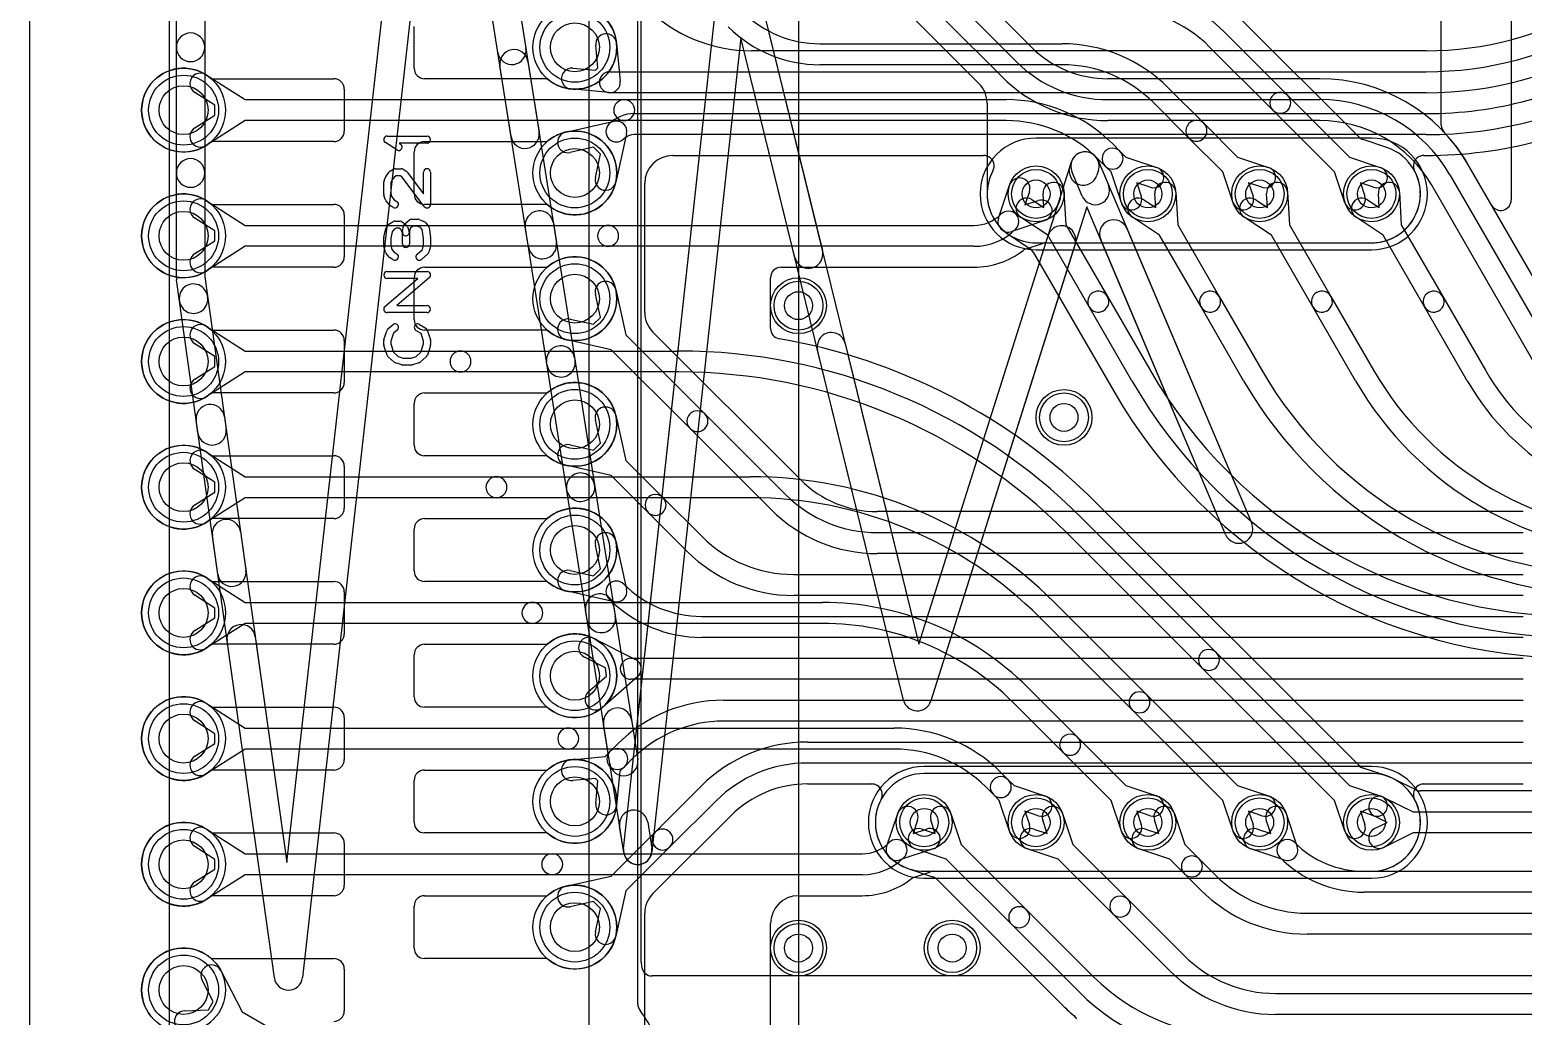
# Model space of a CAD drawing. Extents: x 0 to 57.3, y -1 to 20.5.
# Drawn here: x 0 to 10.69, y 4.41 to 11.47 of the extents above; entities that cross this region are included whole.
import ezdxf

# ---------------------------------------------------------------- set-up
doc = ezdxf.new("R2010")
doc.units = 0
for name, color, linetype in [('Hole', 1, 'CONTINUOUS'), ('L1', 3, 'CONTINUOUS'), ('L2', 3, 'CONTINUOUS'), ('L3', 3, 'CONTINUOUS'), ('L4', 3, 'CONTINUOUS'), ('Outline', 7, 'CONTINUOUS'), ('PartsArea-A', 111, 'CONTINUOUS'), ('PartsArea-B', 111, 'CONTINUOUS'), ('PartsSilk-A', 221, 'CONTINUOUS'), ('PartsSilk-B', 221, 'CONTINUOUS'), ('Resist-A', 2, 'CONTINUOUS'), ('Resist-B', 2, 'CONTINUOUS'), ('Silk-B', 140, 'CONTINUOUS')]:
    doc.layers.add(name, color=color, linetype=linetype)

msp = doc.modelspace()

# ---------------------------------------------------------------- linework, layer by layer
at = {"layer": 'Hole'}
for centre, radius in [((3.9, 11.35), 0.175), ((1.1, 10.9), 0.175), ((3.9, 10.45), 0.175), ((7.2, 10.3), 0.1), ((8, 10.3), 0.1), ((8.8, 10.3), 0.1), ((9.6, 10.3), 0.1), ((1.1, 10), 0.175), ((3.9, 9.55), 0.175), ((5.5, 9.5), 0.1), ((1.1, 9.1), 0.175), ((3.9, 8.65), 0.175), ((7.4, 8.7), 0.1), ((1.1, 8.2), 0.175), ((3.9, 7.75), 0.175), ((1.1, 7.3), 0.175), ((3.9, 6.85), 0.175), ((1.1, 6.4), 0.175), ((3.9, 5.95), 0.175), ((6.4, 5.8), 0.1), ((7.2, 5.8), 0.1), ((8, 5.8), 0.1), ((8.8, 5.8), 0.1), ((9.6, 5.8), 0.1), ((1.1, 5.5), 0.175), ((3.9, 5.05), 0.175), ((5.5, 4.9), 0.1), ((6.6, 4.9), 0.1), ((1.1, 4.6), 0.175)]:
    msp.add_circle(centre, radius, dxfattribs=at)
at = {"layer": 'L1'}
for p, q in [((2.75, 11.2), (2.75, 11.5)), ((4.06483, 11.20247), (4.04931, 11.36431)), ((4.19863, 11.37863), (4.22466, 11.10716)), ((9.99121, 11.325), (5.16421, 11.325)), ((1.29843, 11.125), (2.175, 11.125)), ((3.70157, 11.125), (2.825, 11.125)), ((3.88569, 11.20069), (4.04753, 11.18517)), ((4.04753, 11.18517), (4.06483, 11.20247)), ((4.15, 11.175), (9.99138, 11.175)), ((2.25, 11.05), (2.25, 10.75)), ((4.14284, 11.02534), (3.87137, 11.05137)), ((9.99138, 11.025), (4.15, 11.025)), ((3.83453, 10.74277), (4.18061, 10.82017)), ((4.32498, 10.875), (9.99139, 10.875)), ((4.27017, 10.73061), (4.19277, 10.38453)), ((9.99139, 10.725), (4.32498, 10.725)), ((2.175, 10.675), (1.29843, 10.675)), ((2.75, 10.3), (2.75, 10.6)), ((2.825, 10.675), (3.70157, 10.675)), ((4.03412, 10.63371), (3.86727, 10.59639)), ((4.08371, 10.58412), (4.03412, 10.63371)), ((4.04639, 10.41727), (4.08371, 10.58412)), ((4.6, 10.57496), (6.82493, 10.57496)), ((9.97507, 10.57496), (9.99139, 10.57496)), ((4.4, 9.4511), (4.4, 10.37496)), ((1.29843, 10.225), (2.175, 10.225)), ((3.70157, 10.225), (2.825, 10.225)), ((2.25, 10.15), (2.25, 9.85)), ((7.2, 9.94996), (9.6, 9.94996)), ((2.175, 9.775), (1.29843, 9.775)), ((2.825, 9.775), (3.70157, 9.775)), ((2.75, 9.4), (2.75, 9.7)), ((4.08371, 9.41588), (4.04639, 9.58273)), ((4.19277, 9.61547), (4.26542, 9.29064)), ((3.86727, 9.40361), (4.03412, 9.36629)), ((4.03412, 9.36629), (4.08371, 9.41588)), ((1.29843, 9.325), (2.175, 9.325)), ((3.70157, 9.325), (2.825, 9.325)), ((5.51624, 8.25202), (4.45858, 9.30968)), ((2.25, 9.25), (2.25, 8.95)), ((4.15935, 9.18458), (3.83453, 9.25723)), ((4.26542, 9.29064), (4.83007, 8.72598)), ((4.72401, 8.61992), (4.15935, 9.18458)), ((2.175, 8.875), (1.29843, 8.875)), ((2.825, 8.875), (3.70157, 8.875)), ((2.75, 8.5), (2.75, 8.8)), ((4.08371, 8.51588), (4.04639, 8.68273)), ((4.19277, 8.71547), (4.26542, 8.39064)), ((4.83007, 8.72598), (5.41014, 8.14592)), ((5.30408, 8.03985), (4.72401, 8.61992)), ((3.86727, 8.50361), (4.03412, 8.46629)), ((4.03412, 8.46629), (4.08371, 8.51588)), ((1.29843, 8.425), (2.175, 8.425)), ((2.25, 8.35), (2.25, 8.05)), ((3.70157, 8.425), (2.825, 8.425)), ((4.15935, 8.28458), (3.83453, 8.35723)), ((4.26542, 8.39064), (4.53007, 8.12598)), ((4.42401, 8.01992), (4.15935, 8.28458)), ((4.53007, 8.12598), (4.81014, 7.84592)), ((4.70408, 7.73985), (4.42401, 8.01992)), ((10.68543, 8.02504), (6.06421, 8.02504)), ((2.175, 7.975), (1.29843, 7.975)), ((2.825, 7.975), (3.70157, 7.975)), ((2.75, 7.6), (2.75, 7.9)), ((4.19277, 7.81547), (4.27017, 7.46939)), ((6.06421, 7.875), (10.68543, 7.875)), ((4.08371, 7.61588), (4.04639, 7.78273)), ((10.68543, 7.725), (6.06421, 7.725)), ((3.86727, 7.60361), (4.03412, 7.56629)), ((4.03412, 7.56629), (4.08371, 7.61588)), ((1.29843, 7.525), (2.175, 7.525)), ((3.70157, 7.525), (2.825, 7.525)), ((5.46421, 7.575), (10.68545, 7.575)), ((2.25, 7.45), (2.25, 7.15)), ((4.18061, 7.37983), (3.83453, 7.45723)), ((10.68545, 7.425), (5.46421, 7.425)), ((4.80781, 7.275), (10.68542, 7.275)), ((2.175, 7.075), (1.29843, 7.075)), ((2.825, 7.075), (3.70157, 7.075)), ((4.03529, 7.11776), (4.33382, 6.96694)), ((10.68542, 7.125), (4.80781, 7.125)), ((2.75, 6.7), (2.75, 7)), ((4.11885, 6.90749), (3.96765, 6.98388)), ((4.3, 6.975), (10.68542, 6.975)), ((3.99852, 6.73689), (4.12627, 6.84815)), ((4.34926, 6.84344), (4.09704, 6.62377)), ((4.12627, 6.84815), (4.11885, 6.90749)), ((10.68542, 6.825), (4.3, 6.825)), ((1.29843, 6.625), (2.175, 6.625)), ((3.70157, 6.625), (2.825, 6.625)), ((4.96421, 6.675), (10.68543, 6.675)), ((2.25, 6.55), (2.25, 6.25)), ((10.68543, 6.525), (4.96421, 6.525)), ((4.11603, 6.27209), (4.15052, 6.30658)), ((4.15052, 6.30658), (4.20408, 6.36014)), ((5.56421, 6.375), (10.68541, 6.375)), ((3.87137, 6.24863), (4.11603, 6.27209)), ((4.25658, 6.20052), (4.22209, 6.16603)), ((4.31015, 6.25407), (4.25658, 6.20052)), ((10.68541, 6.225), (5.56421, 6.225)), ((2.175, 6.175), (1.29843, 6.175)), ((2.75, 5.8), (2.75, 6.1)), ((2.825, 6.175), (3.70157, 6.175)), ((4.04753, 6.11483), (3.88569, 6.09931)), ((4.06483, 6.09753), (4.04753, 6.11483)), ((4.04931, 5.93569), (4.06483, 6.09753)), ((4.22209, 6.16603), (4.19863, 5.92137)), ((4.47401, 5.73007), (4.80408, 6.06015)), ((5.56421, 6.07496), (6.02493, 6.07496)), ((9.97507, 6.07496), (10.68541, 6.07496)), ((4.91014, 5.95408), (4.58007, 5.62401)), ((4.45858, 5.29032), (5.01623, 5.84798)), ((1.29843, 5.725), (2.175, 5.725)), ((3.70157, 5.725), (2.825, 5.725)), ((4.15936, 5.41542), (4.47401, 5.73007)), ((2.25, 5.65), (2.25, 5.35)), ((4.58007, 5.62401), (4.26542, 5.30936)), ((6.4, 5.44996), (9.6, 5.44996)), ((3.83453, 5.34277), (4.15936, 5.41542)), ((2.175, 5.275), (1.29843, 5.275)), ((2.825, 5.275), (3.70157, 5.275)), ((4.26542, 5.30936), (4.19277, 4.98453)), ((2.75, 4.9), (2.75, 5.2)), ((4.03412, 5.23371), (3.86727, 5.19639)), ((4.08371, 5.18412), (4.03412, 5.23371)), ((4.04639, 5.01727), (4.08371, 5.18412)), ((4.4, 2.80004), (4.4, 5.1489)), ((1.29843, 4.825), (2.175, 4.825)), ((3.70157, 4.825), (2.825, 4.825)), ((2.25, 4.75), (2.25, 4.45))]:
    msp.add_line(p, q, dxfattribs=at)
for centre, radius in [((3.9, 11.35), 0.3), ((1.1, 10.9), 0.3), ((3.9, 10.45), 0.3), ((7.2, 10.3), 0.2), ((8, 10.3), 0.2), ((8.8, 10.3), 0.2), ((9.6, 10.3), 0.2), ((1.1, 10), 0.3), ((3.9, 9.55), 0.3), ((5.5, 9.5), 0.2), ((1.1, 9.1), 0.3), ((3.9, 8.65), 0.3), ((7.4, 8.7), 0.2), ((1.1, 8.2), 0.3), ((3.9, 7.75), 0.3), ((1.1, 7.3), 0.3), ((3.9, 6.85), 0.3), ((1.1, 6.4), 0.3), ((3.9, 5.95), 0.3), ((6.4, 5.8), 0.2), ((7.2, 5.8), 0.2), ((8, 5.8), 0.2), ((8.8, 5.8), 0.2), ((9.6, 5.8), 0.2), ((1.1, 5.5), 0.3), ((3.9, 5.05), 0.3), ((5.5, 4.9), 0.2), ((6.6, 4.9), 0.2), ((1.1, 4.6), 0.3)]:
    msp.add_circle(centre, radius, dxfattribs=at)
for centre, radius, start, end in [((3.9, 11.35), 0.3, -131.409429, 131.409429), ((5.16421, 12.4), 1.075, -134.999246, -90), ((9.99121, 13.7), 2.375, -90, -59.999787), ((4.12397, 11.37147), 0.075, 5.477994, -174.522918), ((9.99138, 13.7), 2.525, -90, -59.999953), ((9.99138, 13.7), 2.675, -90, -60.000022), ((9.99139, 13.7), 2.825, -90, -59.999806), ((1.1, 10.9), 0.3, 48.590571, -48.590571), ((2.175, 11.05), 0.075, 0, 90), ((2.825, 11.2), 0.075, 180, -90), ((3.87853, 11.12603), 0.075, 84.522006, -95.477082), ((4.15, 11.1), 0.075, 90, -90), ((9.99139, 13.7), 2.975, -90, -59.99978), ((4.15, 11.1), 0.075, -95.477994, 5.477994), ((9.9914, 13.7), 3.12504, -90.000183, -59.999963), ((4.19698, 10.74698), 0.075, 135, -45), ((4.32497, 10.61899), 0.25601, 89.997762, 135), ((4.19698, 10.74698), 0.075, -12.607528, 102.607528), ((2.175, 10.75), 0.075, -90, 0), ((3.9, 10.45), 0.3, -131.409429, 131.409429), ((3.8509, 10.66958), 0.075, 102.607528, -77.393385), ((4.32497, 10.61899), 0.10601, 89.994595, 135), ((2.825, 10.6), 0.075, 90, 180), ((4.6, 10.37496), 0.2, 90, 180), ((6.82493, 10.49999), 0.07497, 71.562634, 90), ((6.82492, 10.49996), 0.075, -18.437365, 71.562635), ((6.82495, 10.49995), 0.07497, -28.062148, -18.437366), ((9.97508, 10.49996), 0.075, 108.437365, -161.562635), ((9.97505, 10.49995), 0.07497, -161.562634, -151.937852), ((9.97507, 10.49999), 0.07497, 90, 108.437366), ((4.11958, 10.4009), 0.075, 167.392472, -12.606615), ((7.20001, 10.30001), 0.35005, 151.938585, -90.001637), ((9.59999, 10.30001), 0.35005, -89.998363, 28.061415), ((1.1, 10), 0.3, 48.590571, -48.590571), ((2.825, 10.3), 0.075, 180, -90), ((2.175, 10.15), 0.075, 0, 90), ((2.175, 9.85), 0.075, -90, 0), ((3.9, 9.55), 0.3, -131.409429, 131.409429), ((2.825, 9.7), 0.075, 90, 180), ((4.11958, 9.5991), 0.075, 12.607528, -167.393385), ((3.8509, 9.33042), 0.075, 77.392472, -102.606615), ((4.6, 9.4511), 0.2, 180, -135), ((1.1, 9.1), 0.3, 48.590571, -48.590571), ((2.175, 9.25), 0.075, 0, 90), ((2.825, 9.4), 0.075, 180, -90), ((2.175, 8.95), 0.075, -90, 0), ((2.825, 8.8), 0.075, 90, 180), ((3.9, 8.65), 0.3, -131.409429, 131.409429), ((4.11958, 8.6991), 0.075, 12.607528, -167.393385), ((4.77704, 8.67295), 0.075, 45, -134.999506), ((4.77704, 8.67295), 0.075, -135, 44.999673), ((1.1, 8.2), 0.3, 48.590571, -48.590571), ((2.825, 8.5), 0.075, 180, -90), ((3.8509, 8.43042), 0.075, 77.392472, -102.606615), ((2.175, 8.35), 0.075, 0, 90), ((6.06422, 8.80001), 0.77497, -134.999477, -90.000739), ((4.47704, 8.07295), 0.075, 45, -134.998977), ((4.47704, 8.07295), 0.075, -135, 44.999504), ((6.06421, 8.8), 0.925, -134.999595, -90), ((2.175, 8.05), 0.075, -90, 0), ((3.9, 7.75), 0.3, -131.409429, 131.409429), ((6.06421, 8.8), 1.075, -134.999246, -90), ((2.825, 7.9), 0.075, 90, 180), ((4.11958, 7.7991), 0.075, 12.607528, -167.393385), ((5.46421, 8.5), 0.925, -134.999562, -90), ((5.46421, 8.5), 1.075, -134.999246, -90), ((1.1, 7.3), 0.3, 48.590571, -48.590571), ((2.825, 7.6), 0.075, 180, -90), ((3.8509, 7.53042), 0.075, 77.392472, -102.606615), ((2.175, 7.45), 0.075, 0, 90), ((4.19699, 7.453), 0.075, 45.005402, -134.999531), ((4.80781, 8.06384), 0.78884, -134.999486, -90), ((4.80781, 8.06384), 0.93884, -134.999137, -90), ((4.19698, 7.45302), 0.075, -102.607528, 12.607528), ((2.175, 7.15), 0.075, -90, 0), ((2.825, 7), 0.075, 90, 180), ((3.9, 6.85), 0.3, -131.409429, 131.409429), ((4.00147, 7.05082), 0.075, 63.195791, -116.80331), ((4.3, 6.9), 0.075, 90, -90), ((4.3, 6.9), 0.075, -48.946301, 63.195791), ((4.04778, 6.68033), 0.075, 131.053699, -48.945895), ((1.1, 6.4), 0.3, 48.590571, -48.590571), ((2.175, 6.55), 0.075, 0, 90), ((2.825, 6.7), 0.075, 180, -90), ((4.96422, 5.6), 1.075, 90.000533, 135), ((4.96422, 5.6), 0.925, 90.000619, 135), ((4.20355, 6.25355), 0.075, 135, -45), ((4.20355, 6.25355), 0.075, -45, 135), ((5.56421, 5.3), 1.075, 90, 134.999246), ((2.175, 6.25), 0.075, -90, 0), ((3.9, 5.95), 0.3, -131.409429, 131.409429), ((3.87853, 6.17397), 0.075, 95.477994, -84.522918), ((5.56421, 5.3), 0.925, 90, 134.999562), ((10.68542, 3.3), 2.925, 75.000144, 90.000196), ((2.825, 6.1), 0.075, 90, 180), ((5.56421, 5.29999), 0.77497, 90, 134.999477), ((6.02493, 5.99999), 0.07497, 71.562634, 90), ((6.02492, 5.99996), 0.075, -18.437365, 71.562635), ((9.97508, 5.99996), 0.075, 108.437365, -161.562635), ((9.97507, 5.99999), 0.07497, 90, 108.437366), ((4.12397, 5.92853), 0.075, 174.522006, -5.477082), ((6.40001, 5.80001), 0.35005, 151.938585, -90.001637), ((6.02495, 5.99995), 0.07497, -28.062148, -18.437366), ((9.59999, 5.80001), 0.35005, -89.998363, 28.061415), ((9.97505, 5.99995), 0.07497, -161.562634, -151.937852), ((1.1, 5.5), 0.3, 48.590571, -48.590571), ((2.825, 5.8), 0.075, 180, -90), ((2.175, 5.65), 0.075, 0, 90), ((4.52704, 5.67704), 0.075, 135, -45), ((4.52704, 5.67704), 0.075, -45, 135), ((2.175, 5.35), 0.075, -90, 0), ((3.9, 5.05), 0.3, -131.409429, 131.409429), ((3.8509, 5.26958), 0.075, 102.607528, -77.393385), ((2.825, 5.2), 0.075, 90, 180), ((4.6, 5.1489), 0.2, 135, 180), ((4.11958, 5.0009), 0.075, 167.392472, -12.606615), ((1.1, 4.6), 0.3, 48.590571, -48.590571), ((2.175, 4.75), 0.075, 0, 90), ((2.825, 4.9), 0.075, 180, -90), ((2.175, 4.45), 0.075, -90, 0)]:
    msp.add_arc(centre, radius, start, end, dxfattribs=at)
at = {"layer": 'L2'}
for p, q in [((4.37504, 4.80004), (4.37504, 13.2482)), ((9.6, 10.70004), (7.2, 10.70004)), ((7.2, 9.89996), (9.6, 9.89996)), ((9.6, 6.20004), (6.4, 6.20004)), ((6.4, 5.39996), (9.6, 5.39996)), ((19.50074, 4.70004), (4.45254, 4.70004))]:
    msp.add_line(p, q, dxfattribs=at)
for centre in [(5.5, 9.5), (7.4, 8.7), (5.5, 4.9), (6.6, 4.9)]:
    msp.add_circle(centre, 0.2, dxfattribs=at)
for centre, radius, start, end in [((7.2, 10.3), 0.40004, 90, -90), ((9.6, 10.3), 0.40004, -90, 90), ((6.4, 5.8), 0.40004, 90, -90), ((9.6, 5.8), 0.40004, -90, 90), ((4.57504, 4.80004), 0.2, 180, -168.451287), ((4.45254, 4.77501), 0.07497, -168.45025, -90)]:
    msp.add_arc(centre, radius, start, end, dxfattribs=at)
at = {"layer": 'L3'}
for p, q in [((9.51117, 10.70709), (8.65202, 11.56624)), ((8.54593, 11.46013), (9.00048, 11.00557)), ((5.65354, 11.375), (7.38578, 11.375)), ((8.89442, 10.89951), (8.43986, 11.35407)), ((7.38578, 11.225), (5.65354, 11.225)), ((1.26072, 11.15331), (1.54178, 10.975)), ((1.32474, 10.93505), (1.18036, 11.02665)), ((8.14593, 11.06013), (8.40048, 10.80557)), ((1.32474, 10.86495), (1.32474, 10.93505)), ((1.54178, 10.975), (4.25288, 10.975)), ((4.25288, 10.975), (6.98578, 10.975)), ((8.29442, 10.69951), (8.03986, 10.95407)), ((9.33649, 10.45745), (8.89442, 10.89951)), ((9.00048, 11.00557), (9.44254, 10.56351)), ((1.18036, 10.77335), (1.32474, 10.86495)), ((1.54178, 10.825), (1.26072, 10.64669)), ((4.25288, 10.825), (1.54178, 10.825)), ((6.98578, 10.825), (4.25288, 10.825)), ((8.40048, 10.80557), (8.64255, 10.56351)), ((8.53648, 10.45746), (8.29442, 10.69951)), ((9.71, 10.63231), (9.54041, 10.689)), ((7.74592, 10.66013), (7.80048, 10.60557)), ((7.80048, 10.60557), (7.84254, 10.56351)), ((7.69442, 10.49951), (7.63985, 10.55406)), ((7.73648, 10.45745), (7.69442, 10.49951)), ((7.84254, 10.56351), (8.06341, 10.48968)), ((8.64255, 10.56351), (8.86341, 10.48968)), ((9.44254, 10.56351), (9.66341, 10.48968)), ((7.81032, 10.23659), (7.73648, 10.45745)), ((8.01585, 10.34742), (7.92081, 10.37919)), ((7.92081, 10.37919), (7.95258, 10.28415)), ((8.61032, 10.23659), (8.53648, 10.45746)), ((8.81585, 10.34742), (8.72081, 10.37919)), ((8.72081, 10.37919), (8.75258, 10.28415)), ((9.41032, 10.23659), (9.33649, 10.45745)), ((9.61585, 10.34742), (9.52081, 10.37919)), ((9.52081, 10.37919), (9.55258, 10.28415)), ((6.93089, 10.1258), (7.01032, 10.36341)), ((7.15258, 10.31585), (7.12081, 10.22081)), ((1.26072, 10.25331), (1.54178, 10.075)), ((7.12081, 10.22081), (7.21585, 10.25258)), ((1.32474, 10.03505), (1.18036, 10.12665)), ((1.54178, 10.075), (4.13786, 10.075)), ((4.13786, 10.075), (6.75573, 10.075)), ((7.26341, 10.11032), (7.0258, 10.03089)), ((1.18036, 9.87335), (1.32474, 9.96495)), ((1.32474, 9.96495), (1.32474, 10.03505)), ((7.12968, 9.90742), (7.24538, 9.94609)), ((7.26914, 9.94996), (9.6, 9.94996)), ((1.54178, 9.925), (1.26072, 9.74669)), ((4.13786, 9.925), (1.54178, 9.925)), ((6.75573, 9.925), (4.13786, 9.925)), ((5.37497, 9.77496), (6.75573, 9.77496)), ((5.3, 9.33728), (5.3, 9.69999)), ((1.26072, 9.35331), (1.54178, 9.175)), ((1.32474, 9.13505), (1.18036, 9.22665)), ((1.32474, 9.06495), (1.32474, 9.13505)), ((1.54178, 9.175), (3.08156, 9.175)), ((3.08156, 9.175), (4.64314, 9.175)), ((1.18036, 8.97335), (1.32474, 9.06495)), ((1.54178, 9.025), (1.26072, 8.84669)), ((3.08156, 9.025), (1.54178, 9.025)), ((4.64314, 9.025), (3.08156, 9.025)), ((1.26072, 8.45331), (1.54178, 8.275)), ((1.32474, 8.23505), (1.18036, 8.32665)), ((1.32474, 8.16495), (1.32474, 8.23505)), ((1.54178, 8.275), (3.33867, 8.275)), ((3.33867, 8.275), (5.15736, 8.275)), ((1.18036, 8.07335), (1.32474, 8.16495)), ((1.54178, 8.125), (1.26072, 7.94669)), ((3.33867, 8.125), (1.54178, 8.125)), ((5.15736, 8.125), (3.33867, 8.125)), ((9.51117, 6.20709), (7.6307, 8.08756)), ((7.52461, 7.98146), (8.48982, 7.01623)), ((8.38376, 6.91017), (7.41854, 7.87539)), ((1.26072, 7.55331), (1.54178, 7.375)), ((1.32474, 7.33505), (1.18036, 7.42665)), ((1.54178, 7.375), (3.59578, 7.375)), ((3.59578, 7.375), (5.67157, 7.375)), ((7.33171, 7.37435), (7.99338, 6.71268)), ((1.32474, 7.26495), (1.32474, 7.33505)), ((7.88732, 6.60662), (7.22565, 7.26829)), ((1.18036, 7.17335), (1.32474, 7.26495)), ((1.54178, 7.225), (1.26072, 7.04669)), ((3.59578, 7.225), (1.54178, 7.225)), ((5.67157, 7.225), (3.59578, 7.225)), ((8.48982, 7.01623), (9.44255, 6.06351)), ((9.33649, 5.95745), (8.38376, 6.91017)), ((7.13882, 6.76724), (7.49693, 6.40912)), ((1.26072, 6.65331), (1.54178, 6.475)), ((7.39087, 6.30306), (7.03276, 6.66118)), ((7.99338, 6.71268), (8.64255, 6.06351)), ((1.32474, 6.43505), (1.18036, 6.52665)), ((8.53649, 5.95745), (7.88732, 6.60662)), ((1.32474, 6.36495), (1.32474, 6.43505)), ((1.54178, 6.475), (3.85288, 6.475)), ((3.85288, 6.475), (6.18578, 6.475)), ((1.18036, 6.27335), (1.32474, 6.36495)), ((1.54178, 6.325), (1.26072, 6.14669)), ((3.85288, 6.325), (1.54178, 6.325)), ((6.18578, 6.325), (3.85288, 6.325)), ((7.49693, 6.40912), (7.84254, 6.06351)), ((7.73649, 5.95745), (7.39087, 6.30306)), ((6.94592, 6.16013), (7.00048, 6.10557)), ((7.00048, 6.10557), (7.04254, 6.06351)), ((9.70949, 6.13248), (9.54041, 6.189)), ((6.89442, 5.99951), (6.83985, 6.05406)), ((6.93648, 5.95745), (6.89442, 5.99951)), ((7.04254, 6.06351), (7.26341, 5.98968)), ((7.84254, 6.06351), (8.06341, 5.98968)), ((8.64255, 6.06351), (8.86341, 5.98968)), ((9.44255, 6.06351), (9.66341, 5.98968)), ((7.01032, 5.73659), (6.93648, 5.95745)), ((7.21585, 5.84742), (7.12081, 5.87919)), ((7.12081, 5.87919), (7.15258, 5.78415)), ((7.81032, 5.73659), (7.73649, 5.95745)), ((8.01585, 5.84742), (7.92081, 5.87919)), ((7.92081, 5.87919), (7.95258, 5.78415)), ((8.61032, 5.73659), (8.53649, 5.95745)), ((8.81585, 5.84742), (8.72081, 5.87919)), ((8.72081, 5.87919), (8.75258, 5.78415)), ((9.41032, 5.73659), (9.33649, 5.95745)), ((9.61585, 5.84742), (9.52081, 5.87919)), ((9.52081, 5.87919), (9.55258, 5.78415)), ((6.13089, 5.6258), (6.21032, 5.86341)), ((6.35258, 5.81585), (6.32081, 5.72081)), ((1.26072, 5.75331), (1.54178, 5.575)), ((6.32081, 5.72081), (6.41585, 5.75258)), ((1.32474, 5.53505), (1.18036, 5.62665)), ((1.54178, 5.575), (3.73786, 5.575)), ((3.73786, 5.575), (5.95573, 5.575)), ((6.46341, 5.61032), (6.2258, 5.53089)), ((1.18036, 5.37335), (1.32474, 5.46495)), ((1.32474, 5.46495), (1.32474, 5.53505)), ((6.46914, 5.44996), (9.6, 5.44996)), ((1.54178, 5.425), (1.26072, 5.24669)), ((3.73786, 5.425), (1.54178, 5.425)), ((5.95573, 5.425), (3.73786, 5.425)), ((6.32946, 5.40734), (6.32966, 5.40741)), ((6.33066, 5.40775), (6.44537, 5.44609)), ((5.5, 5.27496), (5.95573, 5.27496)), ((5.3, 2.80004), (5.3, 5.07496))]:
    msp.add_line(p, q, dxfattribs=at)
for centre, radius in [((1.1, 10.9), 0.3), ((7.2, 10.3), 0.2), ((8, 10.3), 0.2), ((8.8, 10.3), 0.2), ((9.6, 10.3), 0.2), ((1.1, 10), 0.3), ((5.5, 9.5), 0.2), ((1.1, 9.1), 0.3), ((7.4, 8.7), 0.2), ((1.1, 8.2), 0.3), ((1.1, 7.3), 0.3), ((1.1, 6.4), 0.3), ((6.4, 5.8), 0.2), ((7.2, 5.8), 0.2), ((8, 5.8), 0.2), ((8.8, 5.8), 0.2), ((9.6, 5.8), 0.2), ((1.1, 5.5), 0.3), ((5.5, 4.9), 0.2), ((6.6, 4.9), 0.2)]:
    msp.add_circle(centre, radius, dxfattribs=at)
for centre, radius, start, end in [((7.78578, 10.7), 1.075, 44.999246, 90), ((5.65354, 12.15353), 0.77853, -134.99948, -90), ((7.78578, 10.7), 0.925, 44.999562, 90), ((5.65354, 12.15353), 0.92853, -134.999127, -90), ((7.38578, 10.3), 1.075, 44.999246, 90), ((7.38578, 10.3), 0.925, 44.999595, 90), ((1.22054, 11.08998), 0.075, 57.606734, -122.392259), ((8.94745, 10.95254), 0.075, 45, -134.999561), ((4.25288, 10.9), 0.075, 90, -90), ((4.25288, 10.9), 0.075, -90, 90), ((6.98577, 9.9), 1.075, 44.999246, 89.999467), ((8.94745, 10.95254), 0.075, -135, 45), ((6.98577, 9.9), 0.925, 44.99919, 89.999381), ((8.34745, 10.75254), 0.075, 45, -134.999367), ((8.34745, 10.75254), 0.075, -135, 45), ((1.22054, 10.71002), 0.075, 122.393266, -57.607741), ((9.56418, 10.7601), 0.07497, -135, -108.485702), ((7.74745, 10.55254), 0.075, 45, -134.998866), ((7.74745, 10.55254), 0.075, -135, 45), ((9.6, 10.3), 0.35004, -90, 71.655116), ((9.73377, 10.70341), 0.07497, -108.485702, -108.347947), ((8.03963, 10.41855), 0.075, -108.485681, 71.516599), ((8.83963, 10.41855), 0.075, -108.485681, 71.516599), ((9.63963, 10.41855), 0.075, -108.485681, 71.515874), ((7.08145, 10.33963), 0.075, -18.485681, 161.515874), ((1.22054, 10.18998), 0.075, 57.606734, -122.392259), ((7.88145, 10.26037), 0.075, -161.514319, 18.486295), ((8.68145, 10.26037), 0.075, -161.514319, 18.486295), ((9.48145, 10.26037), 0.075, -161.514319, 18.484126), ((6.75573, 10.34829), 0.27329, -90, -44.997035), ((7.00202, 10.10202), 0.075, -45.010804, 135), ((7.23963, 10.18145), 0.075, -71.514319, 108.484126), ((4.13786, 10), 0.075, 90, -90), ((4.13786, 10), 0.075, -90, 90), ((6.75573, 10.34829), 0.42329, -90, -45), ((7.00202, 10.10202), 0.075, 161.514319, -71.514319), ((7.26914, 9.87499), 0.07497, 90, 108.478454), ((1.22054, 9.81002), 0.075, 122.393266, -57.607741), ((6.75572, 10.34829), 0.57334, -89.999001, -52.158498), ((7.15344, 9.83632), 0.07496, 108.478454, 127.842137), ((5.37497, 9.69999), 0.07497, 90, 180), ((1.22054, 9.28998), 0.075, 57.606734, -122.392259), ((5.37497, 9.33728), 0.07497, 180, -99.799027), ((4.64315, 5.09999), 4.22505, 45.000192, 80.201146), ((3.08156, 9.1), 0.075, 90, -90), ((3.08156, 9.1), 0.075, -90, 90), ((4.64314, 5.1), 4.075, 44.999901, 90), ((4.64314, 5.1), 3.925, 44.999899, 90), ((1.22054, 8.91002), 0.075, 122.393266, -57.607741), ((1.22054, 8.38998), 0.075, 57.606734, -122.392259), ((3.33867, 8.2), 0.075, 90, -90), ((3.33867, 8.2), 0.075, -90, 90), ((5.15736, 5.2), 3.075, 45, 90), ((5.15736, 5.2), 2.925, 45, 90), ((1.22054, 8.01002), 0.075, 122.393266, -57.607741), ((1.22054, 7.48998), 0.075, 57.606734, -122.392259), ((3.59578, 7.3), 0.075, 90, -90), ((3.59578, 7.3), 0.075, -90, 90), ((5.67157, 5.3), 2.075, 44.999805, 90), ((1.22054, 7.11002), 0.075, 122.393266, -57.607741), ((5.67157, 5.3), 1.925, 44.99979, 90), ((8.43679, 6.9632), 0.075, 45, -134.999754), ((8.43679, 6.9632), 0.075, -135, 45), ((7.94035, 6.65965), 0.075, 45, -135), ((1.22054, 6.58998), 0.075, 57.606734, -122.392259), ((7.94035, 6.65965), 0.075, -135, 45), ((3.85288, 6.4), 0.075, 90, -90), ((3.85288, 6.4), 0.075, -90, 90), ((6.18577, 5.4), 1.075, 44.999246, 89.999467), ((7.4439, 6.35609), 0.075, 45, -134.999485), ((6.18577, 5.4), 0.925, 44.99919, 89.999381), ((7.4439, 6.35609), 0.075, -135, 44.9992), ((1.22054, 6.21002), 0.075, 122.393266, -57.607741), ((9.56418, 6.2601), 0.07497, -135, -108.485702), ((6.94745, 6.05254), 0.075, 45, -134.998866), ((6.94745, 6.05254), 0.075, -135, 45), ((9.6, 5.8), 0.35004, -90, 71.727582), ((9.73326, 6.20358), 0.07497, -108.485702, -108.275445), ((7.23963, 5.91855), 0.075, -108.485681, 71.516599), ((8.03963, 5.91855), 0.075, -108.485681, 71.515874), ((8.83963, 5.91855), 0.075, -108.485681, 71.515874), ((9.63963, 5.91855), 0.075, -108.485681, 71.515874), ((6.28145, 5.83963), 0.075, -18.485681, 161.515874), ((7.08145, 5.76037), 0.075, -161.514319, 18.486295), ((7.88145, 5.76037), 0.075, -161.514319, 18.484126), ((8.68145, 5.76037), 0.075, -161.514319, 18.484126), ((9.48145, 5.76037), 0.075, -161.514319, 18.484126), ((1.22054, 5.68998), 0.075, 57.606734, -122.392259), ((6.20201, 5.60201), 0.075, -45, 135), ((6.43963, 5.68145), 0.075, -71.514319, 108.484126), ((3.73786, 5.5), 0.075, 90, -90), ((3.73786, 5.5), 0.075, -90, 90), ((5.95573, 5.84829), 0.27329, -90, -45), ((6.20202, 5.60202), 0.075, 161.514319, -71.514319), ((5.95573, 5.84829), 0.42329, -90, -45), ((6.46914, 5.37499), 0.07497, 90, 108.485702), ((1.22054, 5.31002), 0.075, 122.393266, -57.607741), ((5.95573, 5.84829), 0.57333, -90, -52.160076), ((6.35343, 5.33631), 0.07497, 108.647638, 127.837449), ((6.35443, 5.33665), 0.07497, 108.485702, 109.292932), ((5.5, 5.07496), 0.2, 90, 180)]:
    msp.add_arc(centre, radius, start, end, dxfattribs=at)
at = {"layer": 'L4'}
for p, q in [((4.35004, 4.49927), (4.35004, 12.62499)), ((10.1, 10.7926), (10.1, 12.27499)), ((10.6, 12.27499), (10.6, 10.25667)), ((6.08883, 11.79291), (6.79138, 11.09036)), ((6.65557, 11.65048), (7.06014, 11.24592)), ((6.95408, 11.13985), (6.54951, 11.54442)), ((7.16624, 11.35202), (6.90957, 11.60869)), ((9.22983, 11.12504), (7.71421, 11.12504)), ((6.84996, 10.94894), (6.84996, 10.3)), ((7.71421, 10.975), (9.22983, 10.975)), ((9.22983, 10.825), (7.71421, 10.825)), ((10.4601, 10.21918), (10.29074, 10.51252)), ((11.01243, 9.26253), (10.29074, 10.51252)), ((10.16081, 10.4375), (10.88249, 9.1875)), ((7.17242, 10.25829), (7.256, 10.203)), ((7.256, 10.203), (7.24991, 10.30303)), ((7.39963, 10.31215), (7.41378, 10.07972)), ((7.97242, 10.25829), (8.056, 10.203)), ((8.056, 10.203), (8.04991, 10.30303)), ((8.19963, 10.31215), (8.21378, 10.07972)), ((8.77242, 10.25829), (8.856, 10.203)), ((8.856, 10.203), (8.84991, 10.30304)), ((8.99963, 10.31216), (9.01379, 10.07971)), ((9.57242, 10.25829), (9.656, 10.203)), ((9.656, 10.203), (9.64991, 10.30304)), ((9.79963, 10.31216), (9.81379, 10.07971)), ((10.75259, 9.1125), (10.0309, 10.3625)), ((7.28388, 10.00471), (7.08966, 10.13319)), ((7.41378, 10.07972), (7.71022, 9.56626)), ((8.08388, 10.00471), (7.88966, 10.13319)), ((8.21378, 10.07972), (8.51022, 9.56625)), ((8.88388, 10.00472), (8.68966, 10.13319)), ((9.01379, 10.07971), (9.31023, 9.56626)), ((9.68388, 10.00472), (9.48966, 10.13319)), ((9.81379, 10.07971), (10.11023, 9.56626)), ((7.00688, 10.00805), (7.15578, 9.90955)), ((7.58032, 9.49126), (7.28388, 10.00471)), ((8.38032, 9.49125), (8.08388, 10.00471)), ((9.18033, 9.49126), (8.88388, 10.00472)), ((9.98033, 9.49126), (9.68388, 10.00472)), ((7.15633, 9.90918), (7.15665, 9.90897)), ((7.18045, 9.88377), (7.75566, 8.88747)), ((7.71022, 9.56626), (8.0155, 9.0375)), ((8.51022, 9.56625), (8.81551, 9.03748)), ((9.31023, 9.56626), (9.61551, 9.0375)), ((10.11023, 9.56626), (10.41551, 9.0375)), ((7.8856, 8.9625), (7.58032, 9.49126)), ((8.6856, 8.96248), (8.38032, 9.49125)), ((9.48561, 8.9625), (9.18033, 9.49126)), ((10.2856, 8.9625), (9.98033, 9.49126)), ((9.6, 6.15004), (6.4, 6.15004)), ((9.9172, 6.03293), (9.75681, 6.11296)), ((12.62296, 6.02504), (9.95067, 6.02504)), ((9.68929, 5.97896), (9.89766, 5.875)), ((6.47919, 5.72081), (6.44742, 5.81585)), ((6.58968, 5.86341), (6.66351, 5.64255)), ((7.27919, 5.72081), (7.24742, 5.81585)), ((7.38968, 5.86341), (7.46351, 5.64254)), ((8.07919, 5.72081), (8.04742, 5.81585)), ((8.18968, 5.86341), (8.26351, 5.64255)), ((8.87919, 5.72081), (8.84742, 5.81585)), ((8.98968, 5.86341), (9.06911, 5.6258)), ((9.712, 5.8), (9.62233, 5.84474)), ((9.62233, 5.75526), (9.712, 5.8)), ((9.89766, 5.875), (11.25147, 5.875)), ((6.38415, 5.75258), (6.47919, 5.72081)), ((7.18415, 5.75258), (7.27919, 5.72081)), ((7.98415, 5.75258), (8.07919, 5.72081)), ((8.78415, 5.75258), (8.87919, 5.72081)), ((9.89766, 5.725), (9.68929, 5.62104)), ((11.25147, 5.725), (9.89766, 5.725)), ((6.55745, 5.53649), (6.33659, 5.61032)), ((6.66351, 5.64255), (7.13235, 5.17371)), ((7.35745, 5.53649), (7.13659, 5.61032)), ((7.46351, 5.64254), (7.85557, 5.25048)), ((8.15745, 5.53649), (7.93659, 5.61032)), ((8.26351, 5.64255), (8.3681, 5.53796)), ((8.9742, 5.53089), (8.73659, 5.61032)), ((6.29051, 5.46752), (6.45959, 5.411)), ((7.02629, 5.06765), (6.55745, 5.53649)), ((7.74951, 5.14442), (7.35745, 5.53649)), ((8.26204, 5.4319), (8.15745, 5.53649)), ((8.3681, 5.53796), (8.4852, 5.42088)), ((9.54606, 5.44999), (12.49802, 5.44999)), ((6.48883, 5.39291), (7.40153, 4.48021)), ((8.37913, 5.31481), (8.26204, 5.4319)), ((7.85557, 5.25048), (8.26014, 4.84592)), ((12.49802, 5.29999), (9.54606, 5.29999)), ((7.13235, 5.17371), (7.61369, 4.69237)), ((8.15408, 4.73985), (7.74951, 5.14442)), ((9.13926, 5.14995), (12.49799, 5.14995)), ((7.50763, 4.58631), (7.02629, 5.06765)), ((12.49799, 4.99995), (9.13926, 4.99995)), ((1.36585, 4.73901), (1.52008, 4.44407)), ((1.31216, 4.518), (1.23293, 4.66951)), ((1.2771, 4.45727), (1.31216, 4.518)), ((8.91421, 4.575), (20.77254, 4.575)), ((1.10627, 4.45013), (1.2771, 4.45727)), ((1.52008, 4.44407), (2.11267, 4.10193)), ((20.77254, 4.425), (8.91421, 4.425))]:
    msp.add_line(p, q, dxfattribs=at)
for centre, radius in [((3.9, 11.35), 0.3), ((1.1, 10.9), 0.3), ((3.9, 10.45), 0.3), ((7.2, 10.3), 0.2), ((8, 10.3), 0.2), ((8.8, 10.3), 0.2), ((9.6, 10.3), 0.2), ((1.1, 10), 0.3), ((3.9, 9.55), 0.3), ((5.5, 9.5), 0.2), ((1.1, 9.1), 0.3), ((3.9, 8.65), 0.3), ((7.4, 8.7), 0.2), ((1.1, 8.2), 0.3), ((3.9, 7.75), 0.3), ((1.1, 7.3), 0.3), ((3.9, 6.85), 0.3), ((1.1, 6.4), 0.3), ((3.9, 5.95), 0.3), ((6.4, 5.8), 0.2), ((7.2, 5.8), 0.2), ((8, 5.8), 0.2), ((8.8, 5.8), 0.2), ((9.6, 5.8), 0.2), ((1.1, 5.5), 0.3), ((3.9, 5.05), 0.3), ((5.5, 4.9), 0.2), ((6.6, 4.9), 0.2), ((1.1, 4.6), 0.3)]:
    msp.add_circle(centre, radius, dxfattribs=at)
for centre, radius, start, end in [((7.71422, 11.9), 0.77496, -135, -90.000739), ((7.71421, 11.9), 0.925, -134.999595, -90), ((7.71421, 11.9), 1.075, -134.999246, -90), ((9.22983, 9.9), 1.22504, 30.000135, 90), ((6.64996, 10.94894), 0.2, 0, 45), ((9.22983, 9.9), 1.075, 29.999928, 90), ((9.22983, 9.9), 0.925, 30.000108, 90), ((10.17497, 10.79259), 0.07497, 179.992358, -136.080924), ((9.22983, 9.89998), 1.22505, 30.000945, 43.328665), ((7.32477, 10.30759), 0.075, 3.485791, -176.517106), ((8.12477, 10.30759), 0.075, 3.485791, -176.517106), ((8.92477, 10.3076), 0.075, 3.485791, -176.514962), ((9.72477, 10.3076), 0.075, 3.485791, -176.514962), ((7.2, 10.3), 0.35004, 180, -123.773145), ((7.13104, 10.19574), 0.075, 56.513341, -123.484555), ((7.93104, 10.19574), 0.075, 56.513341, -123.484555), ((8.73104, 10.19574), 0.075, 56.513341, -123.483293), ((9.53104, 10.19574), 0.075, 56.513341, -123.483293), ((10.52502, 10.25667), 0.07498, -149.994427, 0), ((6.96373, 9.94671), 0.07497, 56.104329, 56.22515), ((7.13104, 10.19574), 0.22504, -123.894846, -123.485287), ((7.11442, 9.84702), 0.07497, 56.104329, 56.517656), ((7.1152, 9.8465), 0.07497, 56.727508, 56.82075), ((7.11552, 9.84629), 0.07497, 29.995133, 56.727508), ((7.64527, 9.52876), 0.075, 30.000728, -149.999978), ((7.64527, 9.52876), 0.075, -149.999272, 29.999687), ((8.44527, 9.52875), 0.075, 30.000728, -149.999634), ((8.44527, 9.52875), 0.075, -149.999272, 29.999365), ((9.24528, 9.52876), 0.075, 30.000728, -149.999978), ((9.24528, 9.52876), 0.075, -149.999272, 30.000244), ((10.04528, 9.52876), 0.075, 30.000728, -149.999978), ((10.04528, 9.52876), 0.075, -149.999272, 30.000244), ((11.06824, 10.8), 3.525, -149.999988, -90), ((11.34862, 10.5), 2.925, -149.999514, -89.999804), ((11.62902, 10.2), 2.325, -149.999988, -90), ((11.9094, 9.9), 1.725, -149.999909, -89.999668), ((7.69073, 8.84999), 0.07497, 29.396053, 29.995133), ((11.06823, 10.8), 3.82504, -149.98804, -89.99985), ((11.06824, 10.8), 3.675, -149.999974, -90), ((11.34862, 10.5), 3.075, -149.999602, -89.999814), ((11.62902, 10.2), 2.475, -149.999967, -90), ((11.9094, 9.9), 1.875, -150.000036, -89.999694), ((6.4, 5.8), 0.35004, 90, -108.272418), ((9.6, 5.8), 0.35004, 63.643576, 90), ((9.78868, 6.18083), 0.07497, -116.353149, -116.284795), ((9.65581, 5.91185), 0.22504, 63.483909, 63.7105), ((9.60001, 5.8), 0.35004, 63.404204, 63.484726), ((9.79028, 6.18004), 0.07497, -116.592393, -116.517199), ((9.65581, 5.91185), 0.075, 63.486197, -116.515959), ((9.95067, 6.10001), 0.07497, -116.517199, -90), ((6.51855, 5.83963), 0.075, 18.485681, -161.515874), ((7.31855, 5.83963), 0.075, 18.485681, -161.515874), ((8.11855, 5.83963), 0.075, 18.485681, -161.515874), ((8.91855, 5.83963), 0.075, 18.485681, -161.515874), ((6.36037, 5.68145), 0.075, 71.514319, -108.484126), ((7.16037, 5.68145), 0.075, 71.514319, -108.484126), ((7.96037, 5.68145), 0.075, 71.514319, -108.484126), ((8.76037, 5.68145), 0.075, 71.514319, -108.484126), ((8.99798, 5.60202), 0.075, 44.989196, -135), ((9.65581, 5.68815), 0.075, 116.513803, -63.484041), ((8.31507, 5.48493), 0.075, 45, -135), ((8.99798, 5.60202), 0.075, -108.485681, 18.485681), ((9.54606, 6.15008), 0.70009, -135, -90), ((6.26674, 5.39642), 0.07497, 71.514298, 71.724555), ((8.31507, 5.48493), 0.075, -135, 45), ((9.54606, 6.15008), 0.85009, -135.000953, -90), ((6.43582, 5.3399), 0.07497, 45, 71.514298), ((9.13927, 6.07495), 0.925, -135, -90.000619), ((7.80254, 5.19745), 0.075, 45, -134.999292), ((7.80254, 5.19745), 0.075, -135, 44.999525), ((9.13927, 6.07495), 1.075, -135, -90.000533), ((7.07932, 5.12068), 0.075, 45, -135), ((7.07932, 5.12068), 0.075, -135, 45), ((8.91421, 5.5), 0.925, -134.999595, -90), ((1.29939, 4.70426), 0.075, 27.603759, -152.394439), ((8.91421, 5.5), 1.075, -134.999246, -90), ((8.62132, 5.7), 1.425, -135, -90), ((4.42501, 4.49927), 0.07497, 180, -141.058507), ((8.62132, 5.7), 1.575, -135, -90), ((1.1094, 4.3752), 0.075, 92.391987, -87.608137), ((3.9, 4.075), 0.60004, 0, 38.9424), ((8.62132, 5.70001), 1.72505, -134.999765, -130.86738)]:
    msp.add_arc(centre, radius, start, end, dxfattribs=at)
at = {"layer": 'Outline'}
msp.add_line((0, 1), (0, 19), dxfattribs=at)
at = {"layer": 'PartsArea-A'}
for p, q in [((5.5, 20), (5.5, 0)), ((0, 1), (0, 19))]:
    msp.add_line(p, q, dxfattribs=at)
at = {"layer": 'PartsArea-B'}
for p, q in [((0, 0), (0, 20)), ((5.5, 20), (5.5, 0)), ((0, 1), (0, 19))]:
    msp.add_line(p, q, dxfattribs=at)
at = {"layer": 'PartsSilk-A'}
for p, q in [((2.55741, 10.71389), (2.84259, 10.71389)), ((2.6253, 10.61513), (2.54382, 10.66791)), ((2.84259, 10.66389), (2.64199, 10.66389)), ((2.64199, 10.66389), (2.65248, 10.65709)), ((2.57749, 10.46287), (2.59971, 10.47676)), ((2.61296, 10.48056), (2.65741, 10.48056)), ((2.67066, 10.47676), (2.69288, 10.46287)), ((2.53241, 10.29722), (2.53241, 10.38333)), ((2.5342, 10.39261), (2.54531, 10.42039)), ((2.5483, 10.42581), (2.57052, 10.45637)), ((2.59057, 10.39893), (2.58241, 10.37852)), ((2.58241, 10.37852), (2.58241, 10.30162)), ((2.60811, 10.42304), (2.59057, 10.39893)), ((2.62013, 10.43056), (2.60811, 10.42304)), ((2.65024, 10.43056), (2.62013, 10.43056)), ((2.66244, 10.42293), (2.65024, 10.43056)), ((2.82261, 10.20997), (2.66244, 10.42293)), ((2.69961, 10.4567), (2.81759, 10.29983)), ((2.81759, 10.29983), (2.81759, 10.45556)), ((2.86759, 10.45556), (2.86759, 10.225)), ((2.54503, 10.25813), (2.53392, 10.28868)), ((2.58241, 10.30162), (2.59061, 10.27908)), ((2.59061, 10.27908), (2.6076, 10.25783)), ((2.57122, 10.22327), (2.549, 10.25105)), ((2.59971, 10.2038), (2.57749, 10.21769)), ((2.6076, 10.25783), (2.62621, 10.2462)), ((2.549, 10.05451), (2.57122, 10.08229)), ((2.57749, 10.08787), (2.59971, 10.10176)), ((2.6076, 10.04773), (2.59176, 10.02792)), ((2.62013, 10.05556), (2.6076, 10.04773)), ((2.61296, 10.10556), (2.6463, 10.10556)), ((2.63913, 10.05556), (2.62013, 10.05556)), ((2.65285, 10.04698), (2.63913, 10.05556)), ((2.65803, 10.0418), (2.65285, 10.04698)), ((2.65955, 10.10176), (2.68177, 10.08787)), ((2.66613, 10.02938), (2.67354, 10.07105)), ((2.68215, 10.08588), (2.71548, 10.11365)), ((2.6862, 10.08435), (2.69731, 10.07324)), ((2.70313, 10.0641), (2.71424, 10.03354)), ((2.72117, 10.05331), (2.71535, 10.02062)), ((2.74053, 10.06944), (2.72117, 10.05331)), ((2.73148, 10.11944), (2.77593, 10.11944)), ((2.77093, 10.06944), (2.74053, 10.06944)), ((2.79437, 10.05968), (2.77093, 10.06944)), ((2.78554, 10.11752), (2.81887, 10.10364)), ((2.80795, 10.04441), (2.79437, 10.05968)), ((2.81759, 9.98412), (2.80795, 10.04441)), ((2.82795, 10.09717), (2.85017, 10.07217)), ((2.85617, 10.05951), (2.86728, 9.99006)), ((2.53241, 9.93056), (2.53241, 9.98611)), ((2.53295, 9.99126), (2.54406, 10.04404)), ((2.59176, 10.02792), (2.58241, 9.98351)), ((2.58241, 9.98351), (2.58241, 9.93384)), ((2.66574, 10.0206), (2.65803, 10.0418)), ((2.66574, 9.94167), (2.66574, 10.0206)), ((2.71574, 10.025), (2.71574, 9.94167)), ((2.81759, 9.93384), (2.81759, 9.98412)), ((2.86759, 9.98611), (2.86759, 9.93056)), ((2.54436, 9.88245), (2.53325, 9.92412)), ((2.57205, 9.84728), (2.54983, 9.87228)), ((2.59971, 9.8288), (2.57749, 9.84269)), ((2.58241, 9.93384), (2.59115, 9.90106)), ((2.59115, 9.90106), (2.60704, 9.88318)), ((2.60704, 9.88318), (2.62621, 9.8712)), ((2.77058, 9.86881), (2.80929, 9.90269)), ((2.84794, 9.87008), (2.8035, 9.83119)), ((2.80929, 9.90269), (2.81759, 9.93384)), ((2.86675, 9.92412), (2.85564, 9.88245)), ((2.55741, 9.74444), (2.84259, 9.74444)), ((2.54114, 9.49398), (2.77501, 9.69444)), ((2.77501, 9.69444), (2.55741, 9.69444)), ((2.85886, 9.70046), (2.62499, 9.5)), ((2.84259, 9.45), (2.55741, 9.45)), ((2.62499, 9.5), (2.84259, 9.5)), ((2.53369, 9.2579), (2.55591, 9.32457)), ((2.56363, 9.33588), (2.59696, 9.36365)), ((2.6011, 9.30202), (2.58241, 9.24594)), ((2.62896, 9.32523), (2.6011, 9.30202)), ((2.7995, 9.30023), (2.76268, 9.32324)), ((2.78918, 9.36564), (2.83362, 9.33787)), ((2.81759, 9.24594), (2.7995, 9.30023)), ((2.84409, 9.32457), (2.86631, 9.2579)), ((2.53241, 9.22222), (2.53241, 9.25)), ((2.55582, 9.14516), (2.5336, 9.2146)), ((2.58241, 9.24594), (2.58241, 9.22612)), ((2.58241, 9.22612), (2.60132, 9.16702)), ((2.79868, 9.16702), (2.81759, 9.22612)), ((2.81759, 9.22612), (2.81759, 9.24594)), ((2.8664, 9.2146), (2.84418, 9.14516)), ((2.86759, 9.25), (2.86759, 9.22222)), ((2.60761, 9.09508), (2.56317, 9.13397)), ((2.60132, 9.16702), (2.63656, 9.13618)), ((2.66106, 9.07614), (2.61661, 9.09003)), ((2.63656, 9.13618), (2.67234, 9.125)), ((2.67234, 9.125), (2.72766, 9.125)), ((2.72766, 9.125), (2.76344, 9.13618)), ((2.78339, 9.09003), (2.73894, 9.07614)), ((2.76344, 9.13618), (2.79868, 9.16702)), ((2.83683, 9.13397), (2.79239, 9.09508)), ((2.73148, 9.075), (2.66852, 9.075))]:
    msp.add_line(p, q, dxfattribs=at)
for centre, start, end in [((2.55741, 10.68889), 90, -122.933807), ((2.84259, 10.68889), -90, 90), ((2.63889, 10.63611), -122.933543, 57.066193), ((2.61296, 10.45556), 90, 122.010019), ((2.65741, 10.45556), 57.994617, 90), ((2.84259, 10.45556), 0, 180), ((2.55741, 10.38333), 158.207103, 180), ((2.56852, 10.41111), 143.982737, 158.202147), ((2.59074, 10.44167), 122.005383, 143.979316), ((2.67963, 10.44167), 36.952397, 57.989981), ((2.55741, 10.29722), 180, -160.015388), ((2.56852, 10.26667), -160.02081, -141.345223), ((2.59074, 10.23889), -141.333033, -122.010019), ((2.61296, 10.225), -122.005383, 57.989981), ((2.84259, 10.225), -143.047603, 0), ((2.56852, 10.03889), 141.333033, 168.112983), ((2.59074, 10.06667), 122.005383, 141.345223), ((2.61296, 10.08056), 90, 122.010019), ((2.6463, 10.08056), 57.994617, 90), ((2.69815, 10.06667), 129.790899, 169.916736), ((2.66852, 10.06667), 45, 57.989981), ((2.67963, 10.05556), 19.97136, 45), ((2.73148, 10.09444), 90, 129.800498), ((2.77593, 10.09444), 67.394238, 90), ((2.80926, 10.08056), 41.627831, 67.391122), ((2.83148, 10.05556), 9.089372, 41.630694), ((2.55741, 9.98611), 168.110161, 180), ((2.69074, 10.025), 169.908369, -10.083264), ((2.69074, 9.94167), 180, 0), ((2.69074, 10.025), 0, 19.97859), ((2.84259, 9.98611), 0, 9.088668), ((2.55741, 9.93056), 180, -165.07115), ((2.56852, 9.88889), -165.074487, -138.369306), ((2.59074, 9.86389), -138.372169, -122.010019), ((2.61296, 9.85), -122.005383, 57.989981), ((2.78704, 9.85), 131.188082, -48.810424), ((2.83148, 9.88889), -48.811918, -14.92885), ((2.84259, 9.93056), -14.925513, 0), ((2.55741, 9.71944), 90, -90), ((2.84259, 9.71944), -49.396219, 90), ((2.55741, 9.475), 130.603781, -90), ((2.84259, 9.475), -90, 90), ((2.57963, 9.31667), 129.790899, 161.579545), ((2.61296, 9.34444), -50.209101, 129.800498), ((2.77593, 9.34444), 57.994617, -122.000747), ((2.82037, 9.31667), 18.420455, 57.994617), ((2.55741, 9.25), 161.579545, 180), ((2.55741, 9.22222), 180, -162.253582), ((2.84259, 9.25), 0, 18.420455), ((2.84259, 9.22222), -17.746418, 0), ((2.57963, 9.15278), -162.253582, -131.188082), ((2.62407, 9.11389), -131.188082, -107.362228), ((2.77593, 9.11389), -72.637772, -48.811918), ((2.82037, 9.15278), -48.811918, -17.746418), ((2.66852, 9.1), -107.362228, -90), ((2.73148, 9.1), -90, -72.637772)]:
    msp.add_arc(centre, 0.025, start, end, dxfattribs=at)
at = {"layer": 'PartsSilk-B'}
for p, q in [((1.0484, 9.7), (1.0484, 16.7)), ((1.2516, 16.7), (1.2516, 9.70708)), ((1.83891, 5.51202), (2.84903, 14.51133)), ((3.05037, 14.51579), (4.3319, 6.36892)), ((2.96684, 13.73914), (1.95097, 4.68867)), ((4.24963, 5.58421), (2.96684, 13.73914)), ((4.3319, 6.36892), (4.949, 12.01105)), ((5.14868, 12.0242), (6.3623, 7.07635)), ((5.08842, 11.41685), (4.451, 5.58895)), ((6.25132, 6.6758), (5.08842, 11.41685)), ((6.3623, 7.07635), (7.45312, 10.53059)), ((7.64357, 10.53959), (8.74357, 7.93959)), ((7.56386, 10.20649), (6.44688, 6.66941)), ((8.55643, 7.86041), (7.56386, 10.20649)), ((1.74938, 4.68591), (1.04938, 9.68591)), ((1.2516, 9.70708), (1.83891, 5.51202))]:
    msp.add_line(p, q, dxfattribs=at)
for centre, start, end in [((7.55, 10.5), 22.933499, 162.474432), ((1.15, 9.7), 180, -172.028602), ((8.65, 7.9), -157.066501, 22.9321), ((6.35, 6.7), -166.220883, -17.523587), ((4.35, 5.6), -171.059621, -6.243666), ((1.85, 4.7), -172.028602, -6.402466)]:
    msp.add_arc(centre, 0.1016, start, end, dxfattribs=at)
at = {"layer": 'Resist-A'}
for p, q in [((1, 3.075), (1, 16.925)), ((4, 16.925), (4, 3.075))]:
    msp.add_line(p, q, dxfattribs=at)
for centre, radius in [((3.9, 11.35), 0.25), ((1.1, 10.9), 0.25), ((3.9, 10.45), 0.25), ((7.2, 10.3), 0.175), ((8, 10.3), 0.175), ((8.8, 10.3), 0.175), ((9.6, 10.3), 0.175), ((1.1, 10), 0.25), ((3.9, 9.55), 0.25), ((5.5, 9.5), 0.175), ((1.1, 9.1), 0.25), ((3.9, 8.65), 0.25), ((7.4, 8.7), 0.175), ((1.1, 8.2), 0.25), ((3.9, 7.75), 0.25), ((1.1, 7.3), 0.25), ((3.9, 6.85), 0.25), ((1.1, 6.4), 0.25), ((3.9, 5.95), 0.25), ((6.4, 5.8), 0.175), ((7.2, 5.8), 0.175), ((8, 5.8), 0.175), ((8.8, 5.8), 0.175), ((9.6, 5.8), 0.175), ((1.1, 5.5), 0.25), ((3.9, 5.05), 0.25), ((5.5, 4.9), 0.175), ((6.6, 4.9), 0.175), ((1.1, 4.6), 0.25)]:
    msp.add_circle(centre, radius, dxfattribs=at)
at = {"layer": 'Resist-B'}
for centre, radius in [((3.9, 11.35), 0.25), ((1.1, 10.9), 0.25), ((3.9, 10.45), 0.25), ((7.2, 10.3), 0.175), ((8, 10.3), 0.175), ((8.8, 10.3), 0.175), ((9.6, 10.3), 0.175), ((1.1, 10), 0.25), ((3.9, 9.55), 0.25), ((5.5, 9.5), 0.175), ((1.1, 9.1), 0.25), ((3.9, 8.65), 0.25), ((7.4, 8.7), 0.175), ((1.1, 8.2), 0.25), ((3.9, 7.75), 0.25), ((1.1, 7.3), 0.25), ((3.9, 6.85), 0.25), ((1.1, 6.4), 0.25), ((3.9, 5.95), 0.25), ((6.4, 5.8), 0.175), ((7.2, 5.8), 0.175), ((8, 5.8), 0.175), ((8.8, 5.8), 0.175), ((9.6, 5.8), 0.175), ((1.1, 5.5), 0.25), ((3.9, 5.05), 0.25), ((5.5, 4.9), 0.175), ((6.6, 4.9), 0.175), ((1.1, 4.6), 0.25)]:
    msp.add_circle(centre, radius, dxfattribs=at)
at = {"layer": 'Silk-B'}
for p, q in [((1.83891, 5.51203), (2.84903, 14.51133)), ((3.05037, 14.51579), (3.5493, 11.34401)), ((2.96684, 13.73914), (1.95097, 4.68867)), ((3.34856, 11.31243), (2.96684, 13.73914)), ((4.249, 5.61105), (4.949, 12.01105)), ((5.14868, 12.0242), (5.67124, 9.89374)), ((1.0484, 11.34882), (1.0484, 11.35118)), ((1.2516, 11.35118), (1.2516, 11.34882)), ((5.08842, 11.41685), (4.451, 5.58895)), ((5.47388, 9.84534), (5.08842, 11.41685)), ((3.56439, 11.24804), (3.64384, 10.74297)), ((3.4431, 10.71139), (3.36365, 11.21646)), ((7.4419, 10.49508), (7.45312, 10.5306)), ((7.64357, 10.53959), (7.71777, 10.3642)), ((1.0484, 10.44882), (1.0484, 10.45118)), ((1.2516, 10.45118), (1.2516, 10.44882)), ((7.53063, 10.28502), (7.45643, 10.46041)), ((7.64688, 10.4694), (7.63566, 10.43388)), ((3.56735, 9.9215), (3.54541, 10.06096)), ((3.74615, 10.09254), (3.76809, 9.95308)), ((7.84954, 10.05275), (8.74357, 7.93959)), ((6.3623, 7.07635), (7.286, 10.00138)), ((7.47976, 9.94018), (6.44688, 6.6694)), ((8.55643, 7.86041), (7.6624, 9.97357)), ((1.07096, 9.53175), (1.06983, 9.53979)), ((1.27105, 9.56807), (1.27218, 9.56003)), ((5.83401, 9.23018), (6.3623, 7.07635)), ((3.70054, 9.07481), (3.69747, 9.09432)), ((3.89821, 9.1259), (3.90128, 9.10639)), ((6.25132, 6.6758), (5.63665, 9.18178)), ((1.20294, 8.58903), (1.19065, 8.67682)), ((1.39189, 8.705), (1.40418, 8.61721)), ((3.84059, 8.18457), (3.84051, 8.1851)), ((4.04143, 8.21542), (4.04151, 8.21489)), ((1.34462, 7.57703), (1.30582, 7.85419)), ((1.50706, 7.88237), (1.54586, 7.60521)), ((3.98847, 7.24443), (3.97677, 7.3188)), ((4.17751, 7.35038), (4.18921, 7.27601)), ((1.74938, 4.68591), (1.4113, 7.10079)), ((1.61254, 7.12897), (1.83891, 5.51203)), ((4.30603, 6.53335), (4.35043, 6.25109)), ((4.14969, 6.21951), (4.10529, 6.50177)), ((4.24963, 5.58421), (4.22038, 5.77016)), ((4.42112, 5.80174), (4.45037, 5.61579))]:
    msp.add_line(p, q, dxfattribs=at)
for centre, start, end in [((1.15, 11.35118), 0, 180), ((1.15, 11.34882), 180, 0), ((3.44893, 11.32822), -171.059621, 8.939535), ((3.46402, 11.23225), 8.940379, -171.060348), ((3.54347, 10.72718), -171.059621, 8.939652), ((7.55, 10.5), 22.933499, -157.068859), ((7.55, 10.5), -17.528965, 162.4698), ((1.15, 10.45118), 0, 180), ((7.53878, 10.46448), 162.471035, -17.5302), ((1.15, 10.44882), 180, 0), ((7.6242, 10.32461), -157.066501, 22.931141), ((3.64578, 10.07675), 8.940379, -171.059444), ((7.38288, 9.97078), -17.528965, 162.474398), ((7.75597, 10.01316), 22.933499, -157.067882), ((3.66772, 9.93729), -171.059621, 8.940556), ((5.57256, 9.86954), -166.220883, 13.781454), ((1.17044, 9.55393), 8.000104, -171.999639), ((1.17157, 9.54589), -171.999896, 8.000361), ((5.73533, 9.20598), 13.779117, -166.218496), ((3.79784, 9.11011), 8.940379, -171.057537), ((3.80091, 9.0906), -171.059621, 8.942463), ((1.29127, 8.69091), 7.971398, -172.030774), ((1.30356, 8.60312), -172.028602, 7.969226), ((3.94097, 8.20026), 8.581517, -171.416379), ((3.94105, 8.19973), -171.418483, 8.583621), ((1.40644, 7.86828), 7.971398, -172.030876), ((8.65, 7.9), -157.066501, 22.932118), ((1.44524, 7.59112), -172.028602, 7.969124), ((4.07714, 7.33459), 8.940379, -171.059421), ((4.08884, 7.26022), -171.059621, 8.940579), ((1.51192, 7.11488), 7.971398, -172.030464), ((6.35, 6.7), -166.220883, -17.528965), ((4.20566, 6.51756), 8.940379, -171.060524), ((4.25006, 6.2353), -171.059621, 8.939476), ((4.32075, 5.78595), 8.940379, -171.060604), ((4.35, 5.6), 173.756334, -6.241914), ((4.35, 5.6), -171.059621, 8.939396), ((1.85, 4.7), -172.028602, -6.402466)]:
    msp.add_arc(centre, 0.1016, start, end, dxfattribs=at)

doc.saveas('drawing.dxf')
